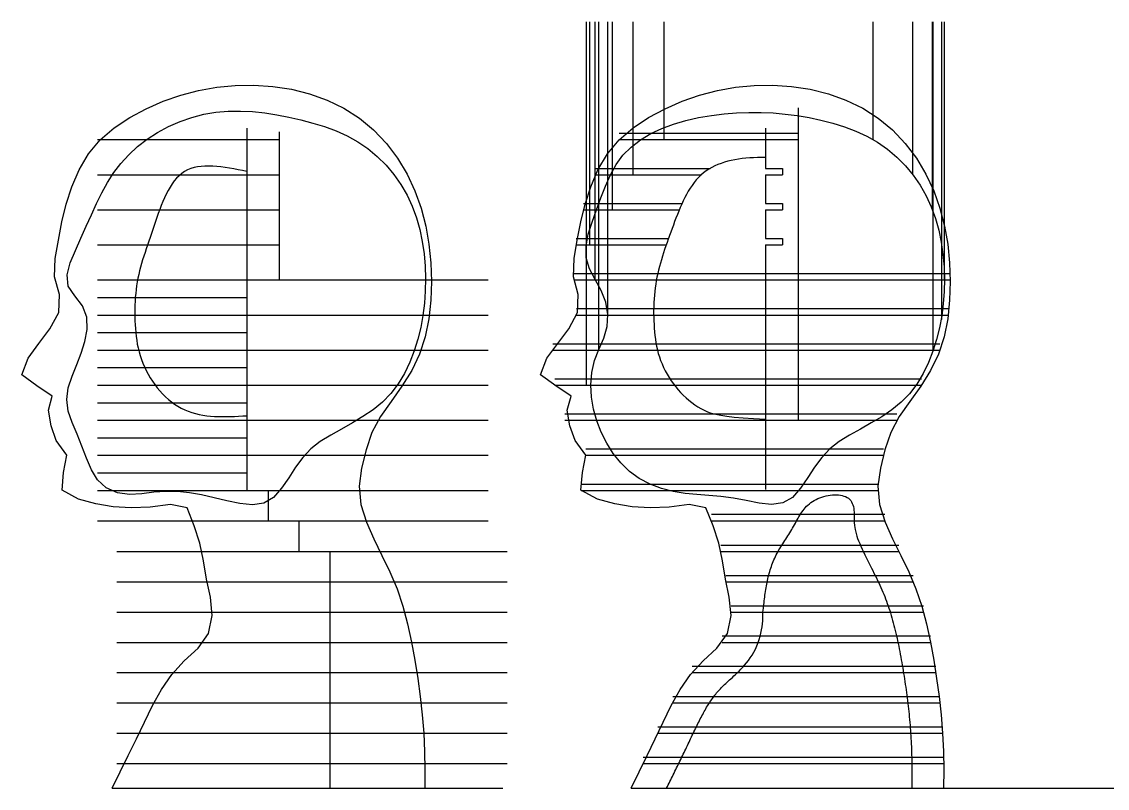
# Model space of a CAD drawing. Extents: x -1557 to 1557, y -795 to 795.
# Drawn here: x -1557 to -877, y -795 to -314 of the extents above; entities that cross this region are included whole.
import ezdxf

# ---------------------------------------------------------------- set-up
doc = ezdxf.new("R2010")
doc.units = 0
doc.header["$MEASUREMENT"] = 0
doc.layers.get('0').update_dxf_attribs({"linetype": 'CONTINUOUS'})

msp = doc.modelspace()

# ---------------------------------------------------------------- linework, layer by layer
for p, q in [((-1203.24, -541.92), (-1203.24, -313.93)), ((-1201.11, -453.92), (-1201.11, -313.93)), ((-1197.72, -475.92), (-1197.72, -313.93)), ((-1195.48, -519.92), (-1195.48, -313.93)), ((-1189.83, -497.92), (-1189.83, -313.93)), ((-1186.92, -431.92), (-1186.92, -313.93)), ((-1173.88, -409.92), (-1173.88, -313.93)), ((-1154.54, -387.92), (-1154.54, -313.93)), ((-1023.51, -387.92), (-1023.51, -313.93)), ((-998.48, -409.92), (-998.48, -313.93)), ((-986.26, -431.92), (-986.26, -313.93)), ((-985.71, -519.92), (-985.71, -313.93)), ((-980.47, -453.92), (-980.47, -313.93)), ((-980.34, -500.78), (-980.34, -313.93)), ((-978.77, -475.92), (-978.77, -313.93)), ((-1434.91, -354.98), (-1423.32, -353.85)), ((-1423.32, -353.85), (-1411.61, -353.67)), ((-1411.61, -353.67), (-1399.85, -354.48)), ((-1109.63, -354.98), (-1098.03, -353.85)), ((-1098.03, -353.85), (-1086.32, -353.67)), ((-1086.32, -353.67), (-1074.57, -354.48)), ((-1468.52, -363.82), (-1457.56, -359.99)), ((-1457.56, -359.99), (-1446.34, -357.03)), ((-1446.34, -357.03), (-1434.91, -354.98)), ((-1399.85, -354.48), (-1388.19, -356.3)), ((-1388.19, -356.3), (-1376.77, -359.16)), ((-1376.77, -359.16), (-1365.75, -363.12)), ((-1143.24, -363.82), (-1132.27, -359.99)), ((-1132.27, -359.99), (-1121.05, -357.03)), ((-1121.05, -357.03), (-1109.63, -354.98)), ((-1074.57, -354.48), (-1062.9, -356.3)), ((-1062.9, -356.3), (-1051.49, -359.16)), ((-1051.49, -359.16), (-1040.47, -363.12)), ((-1479.2, -368.5), (-1468.52, -363.82)), ((-1365.75, -363.12), (-1355.28, -368.19)), ((-1153.91, -368.5), (-1143.24, -363.82)), ((-1040.47, -363.12), (-1030, -368.19)), ((-1499.23, -380.46), (-1489.51, -374.02)), ((-1489.51, -374.02), (-1479.2, -368.5)), ((-1457.97, -376.53), (-1450.57, -373.96)), ((-1450.57, -373.96), (-1443.03, -372.01)), ((-1443.03, -372.01), (-1435.43, -370.73)), ((-1435.43, -370.73), (-1427.81, -370.07)), ((-1427.81, -370.07), (-1420.17, -369.97)), ((-1420.17, -369.97), (-1412.53, -370.36)), ((-1412.53, -370.36), (-1404.9, -371.18)), ((-1404.9, -371.18), (-1397.28, -372.37)), ((-1397.28, -372.37), (-1389.69, -373.84)), ((-1389.69, -373.84), (-1382.15, -375.55)), ((-1355.28, -368.19), (-1345.52, -374.42)), ((-1173.95, -380.46), (-1164.23, -374.02)), ((-1164.23, -374.02), (-1153.91, -368.5)), ((-1140.79, -375.88), (-1132.88, -374.1)), ((-1132.88, -374.1), (-1124.87, -372.75)), ((-1124.87, -372.75), (-1116.89, -371.77)), ((-1116.89, -371.77), (-1109.02, -371.14)), ((-1109.02, -371.14), (-1101.27, -370.84)), ((-1101.27, -370.84), (-1093.62, -370.86)), ((-1093.62, -370.86), (-1086.06, -371.19)), ((-1086.06, -371.19), (-1078.55, -371.85)), ((-1078.55, -371.85), (-1071.08, -372.81)), ((-1071.08, -372.81), (-1063.64, -374.08)), ((-1070.47, -367.93), (-1070.47, -383.92)), ((-1063.64, -374.08), (-1056.2, -375.65)), ((-1030, -368.19), (-1020.24, -374.42)), ((-1507.97, -388), (-1499.23, -380.46)), ((-1472.06, -383.39), (-1465.16, -379.69)), ((-1465.16, -379.69), (-1457.97, -376.53)), ((-1416.12, -380.78), (-1416.12, -407.83)), ((-1382.15, -375.55), (-1374.67, -377.5)), ((-1374.67, -377.5), (-1367.32, -379.76)), ((-1367.32, -379.76), (-1360.15, -382.42)), ((-1345.52, -374.42), (-1336.6, -381.82)), ((-1182.69, -388), (-1173.95, -380.46)), ((-1162.9, -384.15), (-1155.91, -380.86)), ((-1155.91, -380.86), (-1148.51, -378.12)), ((-1148.51, -378.12), (-1140.79, -375.88)), ((-1090.84, -380.78), (-1090.84, -399.12)), ((-1056.2, -375.65), (-1048.79, -377.54)), ((-1048.79, -377.54), (-1041.48, -379.83)), ((-1041.48, -379.83), (-1034.33, -382.56)), ((-1020.24, -374.42), (-1011.32, -381.82)), ((-1509.77, -387.92), (-1395.75, -387.92)), ((-1484.63, -392.26), (-1478.57, -387.59)), ((-1478.57, -387.59), (-1472.06, -383.39)), ((-1395.75, -383.08), (-1395.75, -387.92)), ((-1395.75, -387.92), (-1395.75, -409.92)), ((-1360.15, -382.42), (-1353.21, -385.55)), ((-1353.21, -385.55), (-1346.56, -389.24)), ((-1336.6, -381.82), (-1328.61, -390.26)), ((-1182.62, -383.92), (-1070.47, -383.92)), ((-1182.62, -387.92), (-1154.54, -387.92)), ((-1169.37, -388.03), (-1162.9, -384.15)), ((-1154.54, -387.92), (-1070.47, -387.92)), ((-1070.47, -383.92), (-1070.47, -387.92)), ((-1070.47, -387.92), (-1070.47, -563.92)), ((-1034.33, -382.56), (-1027.4, -385.78)), ((-1027.4, -385.78), (-1020.76, -389.56)), ((-1011.32, -381.82), (-1003.33, -390.26)), ((-1515.35, -396.8), (-1507.97, -388)), ((-1490.15, -397.34), (-1484.63, -392.26)), ((-1346.56, -389.24), (-1340.24, -393.55)), ((-1340.24, -393.55), (-1334.32, -398.45)), ((-1328.61, -390.26), (-1321.59, -399.57)), ((-1190.07, -396.8), (-1182.69, -388)), ((-1180.27, -397.73), (-1175.19, -392.54)), ((-1175.19, -392.54), (-1169.37, -388.03)), ((-1020.76, -389.56), (-1014.48, -393.94)), ((-1014.48, -393.94), (-1008.6, -398.88)), ((-1003.33, -390.26), (-996.31, -399.57)), ((-1521.23, -406.76), (-1515.35, -396.8)), ((-1495.06, -402.8), (-1490.15, -397.34)), ((-1334.32, -398.45), (-1328.84, -403.88)), ((-1321.59, -399.57), (-1315.6, -409.55)), ((-1195.95, -406.76), (-1190.07, -396.8)), ((-1184.55, -403.6), (-1180.27, -397.73)), ((-1114.59, -401.5), (-1116.72, -402.1)), ((-1112.41, -400.97), (-1114.59, -401.5)), ((-1110.18, -400.52), (-1112.41, -400.97)), ((-1107.89, -400.13), (-1110.18, -400.52)), ((-1105.57, -399.82), (-1107.89, -400.13)), ((-1103.2, -399.57), (-1105.57, -399.82)), ((-1100.79, -399.37), (-1103.2, -399.57)), ((-1098.35, -399.23), (-1100.79, -399.37)), ((-1095.87, -399.15), (-1098.35, -399.23)), ((-1093.37, -399.11), (-1095.87, -399.15)), ((-1090.84, -399.12), (-1093.37, -399.11)), ((-1090.84, -399.12), (-1090.84, -405.92)), ((-1008.6, -398.88), (-1003.17, -404.32)), ((-996.31, -399.57), (-990.31, -409.55)), ((-1525.82, -417.42), (-1521.23, -406.76)), ((-1499.44, -408.61), (-1495.06, -402.8)), ((-1455.14, -407.92), (-1456.91, -409.12)), ((-1453.26, -406.92), (-1455.14, -407.92)), ((-1451.28, -406.11), (-1453.26, -406.92)), ((-1449.19, -405.48), (-1451.28, -406.11)), ((-1447.01, -405.01), (-1449.19, -405.48)), ((-1444.74, -404.7), (-1447.01, -405.01)), ((-1442.39, -404.54), (-1444.74, -404.7)), ((-1439.97, -404.5), (-1442.39, -404.54)), ((-1437.48, -404.58), (-1439.97, -404.5)), ((-1434.94, -404.76), (-1437.48, -404.58)), ((-1432.34, -405.03), (-1434.94, -404.76)), ((-1429.71, -405.38), (-1432.34, -405.03)), ((-1427.03, -405.79), (-1429.71, -405.38)), ((-1424.33, -406.26), (-1427.03, -405.79)), ((-1421.61, -406.76), (-1424.33, -406.26)), ((-1418.87, -407.29), (-1421.61, -406.76)), ((-1416.12, -407.83), (-1418.87, -407.29)), ((-1416.12, -407.83), (-1416.12, -486.92)), ((-1328.84, -403.88), (-1323.87, -409.78)), ((-1200.53, -417.42), (-1195.95, -406.76)), ((-1197.46, -405.92), (-1125.59, -405.92)), ((-1188.15, -410.08), (-1184.55, -403.6)), ((-1128.15, -407.57), (-1129.81, -408.83)), ((-1126.42, -406.42), (-1128.15, -407.57)), ((-1124.62, -405.37), (-1126.42, -406.42)), ((-1122.74, -404.42), (-1124.62, -405.37)), ((-1120.8, -403.56), (-1122.74, -404.42)), ((-1118.79, -402.79), (-1120.8, -403.56)), ((-1116.72, -402.1), (-1118.79, -402.79)), ((-1090.84, -405.92), (-1080.34, -405.92)), ((-1080.34, -405.92), (-1080.34, -409.92)), ((-1003.17, -404.32), (-998.26, -410.22)), ((-1509.77, -409.92), (-1395.75, -409.92)), ((-1506.98, -421.22), (-1503.38, -414.76)), ((-1503.38, -414.76), (-1499.44, -408.61)), ((-1461.59, -413.81), (-1462.97, -415.69)), ((-1460.13, -412.09), (-1461.59, -413.81)), ((-1458.57, -410.52), (-1460.13, -412.09)), ((-1456.91, -409.12), (-1458.57, -410.52)), ((-1395.75, -409.92), (-1395.75, -431.92)), ((-1323.87, -409.78), (-1319.45, -416.09)), ((-1315.6, -409.55), (-1310.68, -420.04)), ((-1197.46, -409.92), (-1173.88, -409.92)), ((-1191.28, -417.03), (-1188.15, -410.08)), ((-1173.88, -409.92), (-1131.08, -409.92)), ((-1135.64, -414.86), (-1136.92, -416.6)), ((-1134.29, -413.21), (-1135.64, -414.86)), ((-1132.87, -411.65), (-1134.29, -413.21)), ((-1131.38, -410.19), (-1132.87, -411.65)), ((-1129.81, -408.83), (-1131.38, -410.19)), ((-1090.84, -409.92), (-1080.34, -409.92)), ((-1090.84, -409.92), (-1090.84, -427.92)), ((-998.26, -410.22), (-993.9, -416.52)), ((-990.31, -409.55), (-985.4, -420.04)), ((-1529.32, -428.37), (-1525.82, -417.42)), ((-1510.35, -427.96), (-1506.98, -421.22)), ((-1465.48, -419.82), (-1466.63, -422.05)), ((-1464.26, -417.7), (-1465.48, -419.82)), ((-1462.97, -415.69), (-1464.26, -417.7)), ((-1319.45, -416.09), (-1315.63, -422.75)), ((-1310.68, -420.04), (-1306.82, -430.92)), ((-1204.04, -428.37), (-1200.53, -417.42)), ((-1194.13, -424.35), (-1191.28, -417.03)), ((-1139.3, -420.29), (-1140.41, -422.23)), ((-1138.14, -418.41), (-1139.3, -420.29)), ((-1136.92, -416.6), (-1138.14, -418.41)), ((-993.9, -416.52), (-990.14, -423.17)), ((-985.4, -420.04), (-981.54, -430.92)), ((-1532.03, -439.52), (-1529.32, -428.37)), ((-1513.58, -434.98), (-1510.35, -427.96)), ((-1468.76, -426.76), (-1469.75, -429.21)), ((-1467.72, -424.37), (-1468.76, -426.76)), ((-1466.63, -422.05), (-1467.72, -424.37)), ((-1315.63, -422.75), (-1312.42, -429.71)), ((-1206.75, -439.52), (-1204.04, -428.37)), ((-1204.98, -427.92), (-1143.26, -427.92)), ((-1196.91, -431.9), (-1194.13, -424.35)), ((-1143.46, -428.38), (-1144.4, -430.51)), ((-1142.49, -426.28), (-1143.46, -428.38)), ((-1141.47, -424.23), (-1142.49, -426.28)), ((-1140.41, -422.23), (-1141.47, -424.23)), ((-1090.84, -427.92), (-1080.34, -427.92)), ((-1080.34, -427.92), (-1080.34, -431.92)), ((-990.14, -423.17), (-986.97, -430.11)), ((-1516.79, -442.26), (-1513.58, -434.98)), ((-1509.77, -431.92), (-1395.75, -431.92)), ((-1471.61, -434.23), (-1472.49, -436.77)), ((-1470.7, -431.7), (-1471.61, -434.23)), ((-1469.75, -429.21), (-1470.7, -431.7)), ((-1395.75, -431.92), (-1395.75, -453.92)), ((-1312.42, -429.71), (-1309.78, -436.91)), ((-1306.82, -430.92), (-1303.94, -442.11)), ((-1204.98, -431.92), (-1186.92, -431.92)), ((-1199.68, -439.57), (-1196.91, -431.9)), ((-1186.92, -431.92), (-1145, -431.92)), ((-1146.19, -434.85), (-1147.04, -437.06)), ((-1145.31, -432.67), (-1146.19, -434.85)), ((-1144.4, -430.51), (-1145.31, -432.67)), ((-1090.84, -431.92), (-1080.34, -431.92)), ((-1090.84, -431.92), (-1090.84, -449.92)), ((-986.97, -430.11), (-984.37, -437.31)), ((-981.54, -430.92), (-978.66, -442.11)), ((-1534.25, -450.87), (-1532.03, -439.52)), ((-1520.08, -449.76), (-1516.79, -442.26)), ((-1474.2, -441.85), (-1475.04, -444.36)), ((-1473.35, -439.32), (-1474.2, -441.85)), ((-1472.49, -436.77), (-1473.35, -439.32)), ((-1309.78, -436.91), (-1307.68, -444.33)), ((-1303.94, -442.11), (-1301.97, -453.55)), ((-1208.97, -450.87), (-1206.75, -439.52)), ((-1202.04, -447.23), (-1199.68, -439.57)), ((-1148.69, -441.48), (-1149.5, -443.7)), ((-1147.87, -439.27), (-1148.69, -441.48)), ((-1147.04, -437.06), (-1147.87, -439.27)), ((-984.37, -437.31), (-982.3, -444.72)), ((-978.66, -442.11), (-976.69, -453.55)), ((-1475.88, -446.83), (-1476.71, -449.25)), ((-1475.04, -444.36), (-1475.88, -446.83)), ((-1307.68, -444.33), (-1306.08, -451.9)), ((-1203.43, -454.76), (-1202.04, -447.23)), ((-1151.09, -448.09), (-1151.75, -449.92)), ((-1150.29, -445.9), (-1151.09, -448.09)), ((-1149.5, -443.7), (-1150.29, -445.9)), ((-982.3, -444.72), (-980.74, -452.28)), ((-1536.22, -462.42), (-1534.25, -450.87)), ((-1523.53, -457.46), (-1520.08, -449.76)), ((-1509.77, -453.92), (-1395.75, -453.92)), ((-1478.36, -454), (-1479.16, -456.33)), ((-1477.54, -451.64), (-1478.36, -454)), ((-1476.71, -449.25), (-1477.54, -451.64)), ((-1395.75, -453.92), (-1395.75, -475.92)), ((-1306.08, -451.9), (-1304.97, -459.59)), ((-1301.97, -453.55), (-1300.82, -465.16)), ((-1210.94, -462.42), (-1208.97, -450.87)), ((-1209.52, -449.92), (-1151.75, -449.92)), ((-1209.52, -453.92), (-1201.11, -453.92)), ((-1203.31, -462.02), (-1203.43, -454.76)), ((-1201.11, -453.92), (-1153.17, -453.92)), ((-1153.4, -454.6), (-1154.14, -456.76)), ((-1152.64, -452.44), (-1153.4, -454.6)), ((-1151.87, -450.27), (-1152.64, -452.44)), ((-1151.75, -449.92), (-1151.87, -450.27)), ((-1090.84, -449.92), (-1080.34, -449.92)), ((-1090.84, -453.92), (-1080.34, -453.92)), ((-1090.84, -453.92), (-1090.84, -563.2)), ((-1080.34, -449.92), (-1080.34, -453.92)), ((-980.74, -452.28), (-979.65, -459.95)), ((-976.69, -453.55), (-975.54, -465.16)), ((-1536.66, -473.95), (-1536.22, -462.42)), ((-1526.85, -465.26), (-1523.53, -457.46)), ((-1480.69, -460.95), (-1481.41, -463.24)), ((-1479.93, -458.65), (-1480.69, -460.95)), ((-1479.16, -456.33), (-1479.93, -458.65)), ((-1304.97, -459.59), (-1304.31, -467.34)), ((-1211.38, -473.95), (-1210.94, -462.42)), ((-1201.21, -468.92), (-1203.31, -462.02)), ((-1155.55, -461.07), (-1156.22, -463.23)), ((-1154.86, -458.91), (-1155.55, -461.07)), ((-1154.14, -456.76), (-1154.86, -458.91)), ((-979.65, -459.95), (-979.01, -467.68)), ((-1528.8, -472.81), (-1526.85, -465.26)), ((-1482.74, -467.82), (-1483.34, -470.12)), ((-1482.09, -465.53), (-1482.74, -467.82)), ((-1481.41, -463.24), (-1482.09, -465.53)), ((-1304.31, -467.34), (-1304.06, -475.11)), ((-1300.82, -465.16), (-1300.42, -476.89)), ((-1197.66, -475.61), (-1201.21, -468.92)), ((-1157.44, -467.56), (-1158, -469.74)), ((-1156.85, -465.39), (-1157.44, -467.56)), ((-1156.22, -463.23), (-1156.85, -465.39)), ((-979.01, -467.68), (-978.78, -475.44)), ((-975.54, -465.16), (-975.13, -476.89)), ((-1533.61, -485.14), (-1536.66, -473.95)), ((-1528.02, -479.73), (-1528.8, -472.81)), ((-1509.77, -475.92), (-1395.75, -475.92)), ((-1484.39, -474.77), (-1484.82, -477.13)), ((-1483.89, -472.44), (-1484.39, -474.77)), ((-1483.34, -470.12), (-1483.89, -472.44)), ((-1395.75, -475.92), (-1264.88, -475.92)), ((-1304.06, -475.11), (-1304.2, -482.85)), ((-1208.33, -485.14), (-1211.38, -473.95)), ((-1211.08, -471.92), (-975.14, -471.92)), ((-1211.08, -475.92), (-1197.72, -475.92)), ((-1197.72, -475.92), (-978.77, -475.92)), ((-1193.9, -482.45), (-1197.66, -475.61)), ((-1159.4, -476.37), (-1159.77, -478.61)), ((-1158.98, -474.14), (-1159.4, -476.37)), ((-1158.51, -471.94), (-1158.98, -474.14)), ((-1158, -469.74), (-1158.51, -471.94)), ((-978.78, -475.44), (-978.93, -483.16)), ((-978.77, -475.92), (-975.14, -475.92)), ((-1523.95, -485.9), (-1528.02, -479.73)), ((-1485.53, -481.92), (-1485.79, -484.34)), ((-1485.2, -479.52), (-1485.53, -481.92)), ((-1484.82, -477.13), (-1485.2, -479.52)), ((-1304.2, -482.85), (-1304.72, -490.53)), ((-1300.42, -476.89), (-1300.74, -488.64)), ((-1191.12, -489.78), (-1193.9, -482.45)), ((-1160.36, -483.14), (-1160.59, -485.42)), ((-1160.09, -480.87), (-1160.36, -483.14)), ((-1159.77, -478.61), (-1160.09, -480.87)), ((-978.93, -483.16), (-979.47, -490.82)), ((-975.13, -476.89), (-975.46, -488.64)), ((-1534.05, -496.4), (-1533.61, -485.14)), ((-1519.09, -492.1), (-1523.95, -485.9)), ((-1509.77, -486.92), (-1416.12, -486.92)), ((-1486.16, -489.23), (-1486.27, -491.69)), ((-1486, -486.78), (-1486.16, -489.23)), ((-1485.79, -484.34), (-1486, -486.78)), ((-1416.12, -486.92), (-1416.12, -508.92)), ((-1300.74, -488.64), (-1301.95, -500.26)), ((-1208.77, -496.4), (-1208.33, -485.14)), ((-1189.86, -497.49), (-1191.12, -489.78)), ((-1160.9, -490.01), (-1160.99, -492.32)), ((-1160.77, -487.71), (-1160.9, -490.01)), ((-1160.59, -485.42), (-1160.77, -487.71)), ((-975.46, -488.64), (-976.67, -500.26)), ((-1539.56, -506.57), (-1534.05, -496.4)), ((-1516.39, -499.22), (-1519.09, -492.1)), ((-1486.33, -494.16), (-1486.34, -496.63)), ((-1486.34, -496.63), (-1486.3, -499.1)), ((-1486.27, -491.69), (-1486.33, -494.16)), ((-1304.72, -490.53), (-1305.66, -498.14)), ((-1214.28, -506.57), (-1208.77, -496.4)), ((-1209.37, -493.92), (-976.34, -493.92)), ((-1160.99, -492.32), (-1161.04, -494.62)), ((-1161.04, -494.62), (-1161.04, -496.93)), ((-979.47, -490.82), (-980.41, -498.4)), ((-1516.23, -506.99), (-1516.39, -499.22)), ((-1509.77, -497.92), (-1264.88, -497.92)), ((-1486.3, -499.1), (-1486.22, -501.56)), ((-1486.22, -501.56), (-1486.09, -504.02)), ((-1305.66, -498.14), (-1307.02, -505.66)), ((-1301.95, -500.26), (-1304.23, -511.59)), ((-1209.37, -497.92), (-1189.83, -497.92)), ((-1190.21, -505.19), (-1189.86, -497.49)), ((-1189.83, -497.92), (-976.34, -497.92)), ((-1161.04, -496.93), (-1161.01, -499.24)), ((-1161.01, -499.24), (-1160.93, -501.55)), ((-1160.93, -501.55), (-1160.82, -503.85)), ((-980.41, -498.4), (-981.79, -505.9)), ((-976.67, -500.26), (-978.95, -511.59)), ((-1546.42, -515.87), (-1539.56, -506.57)), ((-1517.59, -514.6), (-1516.23, -506.99)), ((-1509.77, -508.92), (-1416.12, -508.92)), ((-1486.09, -504.02), (-1485.92, -506.47)), ((-1485.92, -506.47), (-1485.72, -508.91)), ((-1485.72, -508.91), (-1485.46, -511.34)), ((-1416.12, -508.92), (-1416.12, -530.92)), ((-1307.02, -505.66), (-1308.84, -513.08)), ((-1221.14, -515.87), (-1214.28, -506.57)), ((-1192.24, -512.51), (-1190.21, -505.19)), ((-1160.82, -503.85), (-1160.67, -506.15)), ((-1160.67, -506.15), (-1160.48, -508.44)), ((-1160.48, -508.44), (-1160.25, -510.72)), ((-981.79, -505.9), (-983.62, -513.29)), ((-1553.23, -524.99), (-1546.42, -515.87)), ((-1519.86, -521.84), (-1517.59, -514.6)), ((-1485.46, -511.34), (-1485.15, -513.75)), ((-1485.15, -513.75), (-1484.76, -516.16)), ((-1484.76, -516.16), (-1484.28, -518.56)), ((-1308.84, -513.08), (-1311.15, -520.38)), ((-1304.23, -511.59), (-1307.79, -522.49)), ((-1227.95, -524.99), (-1221.14, -515.87)), ((-1224.18, -515.92), (-981.53, -515.92)), ((-1195.4, -519.44), (-1192.24, -512.51)), ((-1160.25, -510.72), (-1159.97, -512.99)), ((-1159.97, -512.99), (-1159.64, -515.26)), ((-1159.64, -515.26), (-1159.22, -517.51)), ((-983.62, -513.29), (-985.93, -520.57)), ((-978.95, -511.59), (-982.51, -522.49)), ((-1522.71, -528.99), (-1519.86, -521.84)), ((-1509.77, -519.92), (-1264.88, -519.92)), ((-1484.28, -518.56), (-1483.7, -520.96)), ((-1483.7, -520.96), (-1483.01, -523.36)), ((-1483.01, -523.36), (-1482.21, -525.74)), ((-1311.15, -520.38), (-1313.96, -527.55)), ((-1307.79, -522.49), (-1312.75, -532.8)), ((-1224.18, -519.92), (-1195.48, -519.92)), ((-1198.21, -526.52), (-1195.4, -519.44)), ((-1195.48, -519.92), (-985.71, -519.92)), ((-1159.22, -517.51), (-1158.73, -519.76)), ((-1158.73, -519.76), (-1158.13, -522)), ((-1158.13, -522), (-1157.44, -524.22)), ((-985.93, -520.57), (-988.74, -527.71)), ((-982.51, -522.49), (-987.47, -532.8)), ((-985.71, -519.92), (-981.53, -519.92)), ((-1557.23, -535.37), (-1553.23, -524.99)), ((-1525.69, -536.27), (-1522.71, -528.99)), ((-1482.21, -525.74), (-1481.3, -528.11)), ((-1481.3, -528.11), (-1480.29, -530.45)), ((-1480.29, -530.45), (-1479.18, -532.76)), ((-1313.96, -527.55), (-1317.3, -534.51)), ((-1231.95, -535.37), (-1227.95, -524.99)), ((-1199.86, -533.98), (-1198.21, -526.52)), ((-1157.44, -524.22), (-1156.65, -526.44)), ((-1156.65, -526.44), (-1155.77, -528.63)), ((-1155.77, -528.63), (-1154.8, -530.79)), ((-1154.8, -530.79), (-1153.74, -532.93)), ((-988.74, -527.71), (-992.1, -534.64)), ((-1547.74, -542.25), (-1557.23, -535.37)), ((-1528.06, -543.62), (-1525.69, -536.27)), ((-1509.77, -530.92), (-1416.12, -530.92)), ((-1479.18, -532.76), (-1477.98, -535.03)), ((-1477.98, -535.03), (-1476.68, -537.25)), ((-1476.68, -537.25), (-1475.29, -539.41)), ((-1416.12, -530.92), (-1416.12, -552.92)), ((-1317.3, -534.51), (-1321.24, -541.11)), ((-1312.75, -532.8), (-1318.86, -542.61)), ((-1222.46, -542.25), (-1231.95, -535.37)), ((-1200.44, -541.66), (-1199.86, -533.98)), ((-1153.74, -532.93), (-1152.59, -535.02)), ((-1152.59, -535.02), (-1151.37, -537.08)), ((-1151.37, -537.08), (-1150.06, -539.09)), ((-992.1, -534.64), (-996.03, -541.22)), ((-987.47, -532.8), (-993.58, -542.61)), ((-1538.05, -548.91), (-1547.74, -542.25)), ((-1529, -550.93), (-1528.06, -543.62)), ((-1509.77, -541.92), (-1264.88, -541.92)), ((-1475.29, -539.41), (-1473.81, -541.52)), ((-1473.81, -541.52), (-1472.25, -543.55)), ((-1472.25, -543.55), (-1470.62, -545.5)), ((-1321.24, -541.11), (-1325.82, -547.19)), ((-1318.86, -542.61), (-1325.64, -552.07)), ((-1223.09, -537.92), (-993.11, -537.92)), ((-1223.09, -541.92), (-1203.24, -541.92)), ((-1212.77, -548.91), (-1222.46, -542.25)), ((-1203.24, -541.92), (-993.11, -541.92)), ((-1200.03, -549.37), (-1200.44, -541.66)), ((-1150.06, -539.09), (-1148.68, -541.04)), ((-1148.68, -541.04), (-1147.23, -542.94)), ((-1147.23, -542.94), (-1145.71, -544.78)), ((-996.03, -541.22), (-1000.61, -547.27)), ((-993.58, -542.61), (-1000.36, -552.07)), ((-1540.5, -557.51), (-1538.05, -548.91)), ((-1528.01, -558.14), (-1529, -550.93)), ((-1470.62, -545.5), (-1468.9, -547.37)), ((-1468.9, -547.37), (-1467.12, -549.14)), ((-1467.12, -549.14), (-1465.26, -550.82)), ((-1465.26, -550.82), (-1463.34, -552.38)), ((-1325.82, -547.19), (-1331.08, -552.6)), ((-1215.22, -557.51), (-1212.77, -548.91)), ((-1198.75, -556.93), (-1200.03, -549.37)), ((-1145.71, -544.78), (-1144.12, -546.55)), ((-1144.12, -546.55), (-1142.47, -548.24)), ((-1142.47, -548.24), (-1140.76, -549.86)), ((-1140.76, -549.86), (-1138.99, -551.4)), ((-1000.61, -547.27), (-1005.86, -552.66)), ((-1538.81, -567.46), (-1540.5, -557.51)), ((-1509.77, -552.92), (-1416.12, -552.92)), ((-1463.34, -552.38), (-1461.36, -553.83)), ((-1461.36, -553.83), (-1459.32, -555.16)), ((-1459.32, -555.16), (-1457.22, -556.35)), ((-1457.22, -556.35), (-1455.07, -557.41)), ((-1455.07, -557.41), (-1452.87, -558.32)), ((-1416.12, -552.92), (-1416.12, -561.07)), ((-1336.94, -557.37), (-1343.27, -561.66)), ((-1331.08, -552.6), (-1336.94, -557.37)), ((-1325.64, -552.07), (-1332.33, -561.53)), ((-1213.53, -567.46), (-1215.22, -557.51)), ((-1196.68, -564.28), (-1198.75, -556.93)), ((-1138.99, -551.4), (-1137.16, -552.84)), ((-1137.16, -552.84), (-1135.28, -554.19)), ((-1135.28, -554.19), (-1133.36, -555.45)), ((-1133.36, -555.45), (-1131.39, -556.6)), ((-1131.39, -556.6), (-1129.37, -557.64)), ((-1129.37, -557.64), (-1127.24, -558.57)), ((-1011.71, -557.41), (-1018.02, -561.68)), ((-1005.86, -552.66), (-1011.71, -557.41)), ((-1000.36, -552.07), (-1007.05, -561.53)), ((-1525.59, -565.33), (-1528.01, -558.14)), ((-1509.77, -563.92), (-1264.88, -563.92)), ((-1452.87, -558.32), (-1450.63, -559.1)), ((-1450.63, -559.1), (-1448.34, -559.76)), ((-1448.34, -559.76), (-1446.02, -560.31)), ((-1446.02, -560.31), (-1443.66, -560.74)), ((-1443.66, -560.74), (-1441.26, -561.08)), ((-1441.26, -561.08), (-1438.83, -561.33)), ((-1438.83, -561.33), (-1436.38, -561.5)), ((-1436.38, -561.5), (-1433.9, -561.6)), ((-1433.9, -561.6), (-1431.4, -561.64)), ((-1431.4, -561.64), (-1428.88, -561.63)), ((-1428.88, -561.63), (-1426.35, -561.57)), ((-1426.35, -561.57), (-1423.8, -561.47)), ((-1423.8, -561.47), (-1421.25, -561.35)), ((-1421.25, -561.35), (-1418.69, -561.21)), ((-1418.69, -561.21), (-1416.12, -561.07)), ((-1416.12, -561.07), (-1416.12, -574.92)), ((-1343.27, -561.66), (-1349.9, -565.62)), ((-1332.33, -561.53), (-1337.7, -571.6)), ((-1216.82, -559.92), (-1008.54, -559.92)), ((-1216.82, -563.92), (-1070.47, -563.92)), ((-1193.88, -571.38), (-1196.68, -564.28)), ((-1127.24, -558.57), (-1124.88, -559.41)), ((-1124.88, -559.41), (-1122.15, -560.15)), ((-1122.15, -560.15), (-1118.93, -560.81)), ((-1118.93, -560.81), (-1115.08, -561.4)), ((-1115.08, -561.4), (-1110.48, -561.93)), ((-1110.48, -561.93), (-1104.99, -562.4)), ((-1104.99, -562.4), (-1098.49, -562.82)), ((-1098.49, -562.82), (-1090.84, -563.2)), ((-1090.84, -563.2), (-1090.84, -607.3)), ((-1070.47, -563.92), (-1008.54, -563.92)), ((-1018.02, -561.68), (-1024.64, -565.64)), ((-1007.05, -561.53), (-1012.41, -571.6)), ((-1535.56, -576.68), (-1538.81, -567.46)), ((-1522.5, -572.62), (-1525.59, -565.33)), ((-1356.68, -569.43), (-1363.51, -573.19)), ((-1349.9, -565.62), (-1356.68, -569.43)), ((-1337.7, -571.6), (-1341.3, -582.54)), ((-1210.28, -576.68), (-1213.53, -567.46)), ((-1190.44, -578.22), (-1193.88, -571.38)), ((-1031.4, -569.43), (-1038.21, -573.18)), ((-1024.64, -565.64), (-1031.4, -569.43)), ((-1012.41, -571.6), (-1016.02, -582.54)), ((-1528.87, -585.84), (-1535.56, -576.68)), ((-1519.44, -580.13), (-1522.5, -572.62)), ((-1509.77, -574.92), (-1416.12, -574.92)), ((-1416.12, -574.92), (-1416.12, -596.92)), ((-1370.02, -577.23), (-1375.92, -581.86)), ((-1363.51, -573.19), (-1370.02, -577.23)), ((-1203.59, -585.84), (-1210.28, -576.68)), ((-1186.39, -584.73), (-1190.44, -578.22)), ((-1044.71, -577.21), (-1050.59, -581.82)), ((-1038.21, -573.18), (-1044.71, -577.21)), ((-1516.64, -587.73), (-1519.44, -580.13)), ((-1375.92, -581.86), (-1380.99, -587.3)), ((-1341.3, -582.54), (-1344.11, -593.88)), ((-1203.56, -581.92), (-1016.9, -581.92)), ((-1181.67, -590.72), (-1186.39, -584.73)), ((-1050.59, -581.82), (-1055.66, -587.22)), ((-1016.02, -582.54), (-1018.83, -593.88)), ((-1531, -596.62), (-1528.87, -585.84)), ((-1513.57, -594.95), (-1516.64, -587.73)), ((-1509.77, -585.92), (-1264.88, -585.92)), ((-1380.99, -587.3), (-1385.48, -593.41)), ((-1205.72, -596.62), (-1203.59, -585.84)), ((-1203.56, -585.92), (-1016.9, -585.92)), ((-1176.22, -596.02), (-1181.67, -590.72)), ((-1055.66, -587.22), (-1060.14, -593.31)), ((-1531.92, -607.71), (-1531, -596.62)), ((-1509.63, -601.29), (-1513.57, -594.95)), ((-1509.77, -596.92), (-1416.12, -596.92)), ((-1416.12, -596.92), (-1416.12, -607.3)), ((-1385.48, -593.41), (-1389.78, -599.96)), ((-1344.11, -593.88), (-1345.73, -605.3)), ((-1206.64, -607.71), (-1205.72, -596.62)), ((-1170.03, -600.46), (-1176.22, -596.02)), ((-1060.14, -593.31), (-1064.42, -599.84)), ((-1018.83, -593.88), (-1020.45, -605.3)), ((-1504.24, -606.25), (-1509.63, -601.29)), ((-1389.78, -599.96), (-1394.28, -606.6)), ((-1345.73, -605.3), (-1344.64, -616.66)), ((-1206.44, -603.92), (-1020.48, -603.92)), ((-1163.26, -604.01), (-1170.03, -600.46)), ((-1156.09, -606.69), (-1163.26, -604.01)), ((-1064.42, -599.84), (-1068.9, -606.5)), ((-1020.45, -605.3), (-1019.36, -616.66)), ((-1521.56, -613.32), (-1531.92, -607.71)), ((-1509.77, -607.92), (-1416.12, -607.92)), ((-1497.25, -609.4), (-1504.24, -606.25)), ((-1489.61, -610.57), (-1497.25, -609.4)), ((-1481.97, -610.12), (-1489.61, -610.57)), ((-1474.4, -609.12), (-1481.97, -610.12)), ((-1466.92, -608.55), (-1474.4, -609.12)), ((-1459.49, -608.71), (-1466.92, -608.55)), ((-1452.02, -609.5), (-1459.49, -608.71)), ((-1444.44, -610.8), (-1452.02, -609.5)), ((-1436.65, -612.51), (-1444.44, -610.8)), ((-1428.59, -614.49), (-1436.65, -612.51)), ((-1416.12, -607.3), (-1416.12, -607.92)), ((-1416.12, -607.92), (-1402.56, -607.92)), ((-1399.39, -612.34), (-1405.49, -615.9)), ((-1402.56, -607.92), (-1264.88, -607.92)), ((-1402.56, -626.92), (-1402.56, -607.92)), ((-1394.28, -606.6), (-1399.39, -612.34)), ((-1196.28, -613.32), (-1206.64, -607.71)), ((-1206.44, -607.92), (-1020.48, -607.92)), ((-1148.71, -608.58), (-1156.09, -606.69)), ((-1141.33, -609.8), (-1148.71, -608.58)), ((-1133.94, -610.55), (-1141.33, -609.8)), ((-1126.48, -611.11), (-1133.94, -610.55)), ((-1118.88, -611.76), (-1126.48, -611.11)), ((-1111.08, -612.75), (-1118.88, -611.76)), ((-1073.98, -612.27), (-1080.04, -615.79)), ((-1068.9, -606.5), (-1073.98, -612.27)), ((-1056.83, -612.54), (-1055.56, -612.09)), ((-1055.56, -612.09), (-1054.26, -611.7)), ((-1054.26, -611.7), (-1052.95, -611.37)), ((-1052.95, -611.37), (-1051.62, -611.1)), ((-1051.62, -611.1), (-1050.3, -610.89)), ((-1050.3, -610.89), (-1048.98, -610.75)), ((-1048.98, -610.75), (-1047.68, -610.68)), ((-1047.68, -610.68), (-1046.4, -610.68)), ((-1046.4, -610.68), (-1045.16, -610.75)), ((-1045.16, -610.75), (-1043.96, -610.91)), ((-1043.96, -610.91), (-1042.81, -611.13)), ((-1042.81, -611.13), (-1041.73, -611.44)), ((-1041.73, -611.44), (-1040.71, -611.83)), ((-1040.71, -611.83), (-1039.77, -612.31)), ((-1039.77, -612.31), (-1038.91, -612.87)), ((-1510.74, -616.28), (-1521.56, -613.32)), ((-1499.81, -618.17), (-1510.74, -616.28)), ((-1488.53, -618.95), (-1499.81, -618.17)), ((-1476.65, -618.52), (-1488.53, -618.95)), ((-1463.99, -616.82), (-1476.65, -618.52)), ((-1453.59, -618.94), (-1463.99, -616.82)), ((-1449.08, -630.1), (-1453.59, -618.94)), ((-1420.46, -616.23), (-1428.59, -614.49)), ((-1412.64, -616.96), (-1420.46, -616.23)), ((-1405.49, -615.9), (-1412.64, -616.96)), ((-1344.64, -616.66), (-1341.13, -627.76)), ((-1185.46, -616.28), (-1196.28, -613.32)), ((-1174.53, -618.17), (-1185.46, -616.28)), ((-1163.24, -618.95), (-1174.53, -618.17)), ((-1151.37, -618.52), (-1163.24, -618.95)), ((-1138.71, -616.82), (-1151.37, -618.52)), ((-1128.31, -618.94), (-1138.71, -616.82)), ((-1123.8, -630.1), (-1128.31, -618.94)), ((-1103.02, -614.31), (-1111.08, -612.75)), ((-1094.92, -615.93), (-1103.02, -614.31)), ((-1087.13, -616.73), (-1094.92, -615.93)), ((-1080.04, -615.79), (-1087.13, -616.73)), ((-1066.69, -619.65), (-1065.95, -618.76)), ((-1065.95, -618.76), (-1065.15, -617.91)), ((-1065.15, -617.91), (-1064.32, -617.09)), ((-1064.32, -617.09), (-1063.42, -616.31)), ((-1063.42, -616.31), (-1062.48, -615.56)), ((-1062.48, -615.56), (-1061.47, -614.86)), ((-1061.47, -614.86), (-1060.39, -614.21)), ((-1060.39, -614.21), (-1059.25, -613.6)), ((-1059.25, -613.6), (-1058.06, -613.04)), ((-1058.06, -613.04), (-1056.83, -612.54)), ((-1038.91, -612.87), (-1038.15, -613.53)), ((-1038.15, -613.53), (-1037.5, -614.27)), ((-1037.5, -614.27), (-1036.94, -615.11)), ((-1036.94, -615.11), (-1036.49, -616.03)), ((-1036.49, -616.03), (-1036.12, -617.02)), ((-1036.12, -617.02), (-1035.82, -618.08)), ((-1035.82, -618.08), (-1035.6, -619.2)), ((-1035.6, -619.2), (-1035.44, -620.37)), ((-1019.36, -616.66), (-1015.85, -627.76)), ((-1124.82, -622.92), (-1016.17, -622.92)), ((-1071.08, -626.43), (-1070.51, -625.42)), ((-1070.51, -625.42), (-1069.93, -624.41)), ((-1069.93, -624.41), (-1069.33, -623.42)), ((-1069.33, -623.42), (-1068.72, -622.45)), ((-1068.72, -622.45), (-1068.07, -621.49)), ((-1068.07, -621.49), (-1067.4, -620.56)), ((-1067.4, -620.56), (-1066.69, -619.65)), ((-1035.44, -620.37), (-1035.33, -621.59)), ((-1035.33, -621.59), (-1035.27, -622.84)), ((-1035.27, -622.84), (-1035.23, -624.13)), ((-1035.23, -625.44), (-1035.24, -626.76)), ((-1035.23, -624.13), (-1035.23, -625.44)), ((-1509.77, -626.92), (-1402.56, -626.92)), ((-1445.57, -640.98), (-1449.08, -630.1)), ((-1402.56, -626.92), (-1383.26, -626.92)), ((-1383.26, -626.92), (-1264.88, -626.92)), ((-1383.26, -646.22), (-1383.26, -626.92)), ((-1341.13, -627.76), (-1336.48, -638.39)), ((-1124.82, -626.92), (-1016.17, -626.92)), ((-1120.28, -640.98), (-1123.8, -630.1)), ((-1075.1, -633.51), (-1074.5, -632.52)), ((-1074.5, -632.52), (-1073.91, -631.51)), ((-1073.91, -631.51), (-1073.33, -630.5)), ((-1073.33, -630.5), (-1072.76, -629.48)), ((-1072.76, -629.48), (-1072.2, -628.46)), ((-1072.2, -628.46), (-1071.64, -627.44)), ((-1071.64, -627.44), (-1071.08, -626.43)), ((-1035.24, -626.76), (-1035.26, -628.09)), ((-1035.26, -628.09), (-1035.13, -629.89)), ((-1035.13, -629.89), (-1034.72, -632.38)), ((-1034.72, -632.38), (-1034.18, -634.87)), ((-1015.85, -627.76), (-1011.2, -638.39)), ((-1336.48, -638.39), (-1331.38, -648.74)), ((-1079.47, -640.39), (-1078.84, -639.41)), ((-1078.84, -639.41), (-1078.21, -638.43)), ((-1078.21, -638.43), (-1077.59, -637.45)), ((-1077.59, -637.45), (-1076.96, -636.47)), ((-1076.96, -636.47), (-1076.33, -635.49)), ((-1076.33, -635.49), (-1075.72, -634.51)), ((-1075.72, -634.51), (-1075.1, -633.51)), ((-1034.18, -634.87), (-1033.68, -636.67)), ((-1033.68, -636.67), (-1033.16, -638.09)), ((-1033.16, -638.09), (-1032.55, -639.63)), ((-1032.55, -639.63), (-1031.87, -641.27)), ((-1011.2, -638.39), (-1006.1, -648.74)), ((-1497.7, -646.22), (-1383.26, -646.22)), ((-1443.26, -652.09), (-1445.57, -640.98)), ((-1383.26, -646.22), (-1363.96, -646.22)), ((-1363.96, -646.22), (-1363.96, -794.77)), ((-1363.96, -646.22), (-1252.81, -646.22)), ((-1117.98, -652.09), (-1120.28, -640.98)), ((-1119.02, -642.22), (-1007.36, -642.22)), ((-1119.02, -646.22), (-1007.36, -646.22)), ((-1083.6, -647.3), (-1083.05, -646.3)), ((-1083.05, -646.3), (-1082.48, -645.3)), ((-1082.48, -645.3), (-1081.9, -644.31)), ((-1081.9, -644.31), (-1081.31, -643.33)), ((-1081.31, -643.33), (-1080.7, -642.34)), ((-1080.7, -642.34), (-1080.09, -641.36)), ((-1080.09, -641.36), (-1079.47, -640.39)), ((-1031.87, -641.27), (-1031.12, -642.97)), ((-1031.12, -642.97), (-1030.32, -644.72)), ((-1030.32, -644.72), (-1029.5, -646.48)), ((-1029.5, -646.48), (-1028.66, -648.23)), ((-1441.37, -663.58), (-1443.26, -652.09)), ((-1331.38, -648.74), (-1326.35, -659.06)), ((-1116.09, -663.58), (-1117.98, -652.09)), ((-1086.48, -653.49), (-1086.06, -652.44)), ((-1086.06, -652.44), (-1085.61, -651.39)), ((-1085.61, -651.39), (-1085.14, -650.35)), ((-1085.14, -650.35), (-1084.65, -649.33)), ((-1084.65, -649.33), (-1084.14, -648.31)), ((-1084.14, -648.31), (-1083.6, -647.3)), ((-1028.66, -648.23), (-1027.83, -649.96)), ((-1027.83, -649.96), (-1027, -651.66)), ((-1027, -651.66), (-1026.17, -653.33)), ((-1026.17, -653.33), (-1025.35, -654.97)), ((-1006.1, -648.74), (-1001.06, -659.06)), ((-1326.35, -659.06), (-1321.89, -669.62)), ((-1088.9, -661.1), (-1088.61, -659.99)), ((-1088.61, -659.99), (-1088.3, -658.89)), ((-1088.3, -658.89), (-1087.97, -657.8)), ((-1087.97, -657.8), (-1087.63, -656.71)), ((-1087.63, -656.71), (-1087.26, -655.63)), ((-1087.26, -655.63), (-1086.88, -654.55)), ((-1086.88, -654.55), (-1086.48, -653.49)), ((-1025.35, -654.97), (-1024.54, -656.6)), ((-1024.54, -656.6), (-1023.73, -658.2)), ((-1023.73, -658.2), (-1022.95, -659.77)), ((-1022.95, -659.77), (-1022.17, -661.33)), ((-1001.06, -659.06), (-996.61, -669.62)), ((-1497.7, -665.22), (-1252.81, -665.22)), ((-1438.97, -674.91), (-1441.37, -663.58)), ((-1113.69, -674.91), (-1116.09, -663.58)), ((-1115.76, -661.22), (-998.34, -661.22)), ((-1115.76, -665.22), (-998.34, -665.22)), ((-1090.35, -667.88), (-1090.14, -666.74)), ((-1090.14, -666.74), (-1089.92, -665.6)), ((-1089.92, -665.6), (-1089.69, -664.47)), ((-1089.69, -664.47), (-1089.44, -663.34)), ((-1089.44, -663.34), (-1089.18, -662.22)), ((-1089.18, -662.22), (-1088.9, -661.1)), ((-1022.17, -661.33), (-1021.42, -662.86)), ((-1021.42, -662.86), (-1020.68, -664.37)), ((-1020.68, -664.37), (-1019.96, -665.87)), ((-1019.96, -665.87), (-1019.27, -667.35)), ((-1321.89, -669.62), (-1318.25, -680.52)), ((-1091.42, -674.83), (-1091.26, -673.66)), ((-1091.26, -673.66), (-1091.1, -672.5)), ((-1091.1, -672.5), (-1090.92, -671.34)), ((-1090.92, -671.34), (-1090.74, -670.18)), ((-1090.74, -670.18), (-1090.55, -669.03)), ((-1090.55, -669.03), (-1090.35, -667.88)), ((-1019.27, -667.35), (-1018.6, -668.81)), ((-1018.6, -668.81), (-1017.95, -670.25)), ((-1017.95, -670.25), (-1017.33, -671.67)), ((-1017.33, -671.67), (-1016.74, -673.08)), ((-1016.74, -673.08), (-1016.16, -674.5)), ((-996.61, -669.62), (-992.97, -680.52)), ((-1437.79, -686.34), (-1438.97, -674.91)), ((-1318.25, -680.52), (-1315.29, -691.68)), ((-1112.51, -686.34), (-1113.69, -674.91)), ((-1112.53, -680.22), (-991.91, -680.22)), ((-1092.13, -680.69), (-1091.99, -679.52)), ((-1091.99, -679.52), (-1091.86, -678.34)), ((-1091.86, -678.34), (-1091.72, -677.17)), ((-1091.72, -677.17), (-1091.57, -676)), ((-1091.57, -676), (-1091.42, -674.83)), ((-1016.16, -674.5), (-1015.61, -675.92)), ((-1015.61, -675.92), (-1015.07, -677.37)), ((-1015.07, -677.37), (-1014.54, -678.82)), ((-1014.54, -678.82), (-1014.03, -680.3)), ((-1014.03, -680.3), (-1013.53, -681.78)), ((-992.97, -680.52), (-990.01, -691.68)), ((-1497.7, -684.22), (-1252.81, -684.22)), ((-1440.04, -697.69), (-1437.79, -686.34)), ((-1114.76, -697.69), (-1112.51, -686.34)), ((-1112.53, -684.22), (-1092.52, -684.22)), ((-1092.54, -687.84), (-1092.5, -686.01)), ((-1092.52, -684.22), (-1092.39, -683.05)), ((-1092.5, -686.01), (-1092.52, -684.22)), ((-1092.52, -684.22), (-991.91, -684.22)), ((-1092.39, -683.05), (-1092.26, -681.87)), ((-1092.26, -681.87), (-1092.13, -680.69)), ((-1013.53, -681.78), (-1013.04, -683.28)), ((-1013.04, -683.28), (-1012.57, -684.8)), ((-1012.57, -684.8), (-1012.11, -686.33)), ((-1012.11, -686.33), (-1011.66, -687.88)), ((-1315.29, -691.68), (-1312.84, -703.01)), ((-1093.36, -695.42), (-1093.05, -693.49)), ((-1093.05, -693.49), (-1092.81, -691.58)), ((-1092.81, -691.58), (-1092.64, -689.7)), ((-1092.64, -689.7), (-1092.54, -687.84)), ((-1011.66, -687.88), (-1011.22, -689.43)), ((-1011.22, -689.43), (-1010.8, -691)), ((-1010.8, -691), (-1010.38, -692.59)), ((-1010.38, -692.59), (-1009.98, -694.18)), ((-1009.98, -694.18), (-1009.59, -695.79)), ((-990.01, -691.68), (-987.56, -703.01)), ((-1446.7, -706.89), (-1440.04, -697.69)), ((-1121.42, -706.89), (-1114.76, -697.69)), ((-1118.12, -699.22), (-987.51, -699.22)), ((-1094.82, -701.35), (-1094.24, -699.36)), ((-1094.24, -699.36), (-1093.75, -697.38)), ((-1093.75, -697.38), (-1093.36, -695.42)), ((-1009.59, -695.79), (-1009.21, -697.41)), ((-1009.21, -697.41), (-1008.83, -699.04)), ((-1008.83, -699.04), (-1008.47, -700.68)), ((-1008.47, -700.68), (-1008.11, -702.33)), ((-1497.7, -703.22), (-1252.81, -703.22)), ((-1455.34, -714.86), (-1446.7, -706.89)), ((-1312.84, -703.01), (-1310.73, -714.42)), ((-1130.06, -714.86), (-1121.42, -706.89)), ((-1118.12, -703.22), (-987.51, -703.22)), ((-1098.25, -709.39), (-1097.22, -707.41)), ((-1097.22, -707.41), (-1096.3, -705.38)), ((-1096.3, -705.38), (-1095.5, -703.36)), ((-1095.5, -703.36), (-1094.82, -701.35)), ((-1008.11, -702.33), (-1007.76, -703.99)), ((-1007.76, -703.99), (-1007.42, -705.66)), ((-1007.42, -705.66), (-1007.09, -707.34)), ((-1007.09, -707.34), (-1006.76, -709.03)), ((-987.56, -703.01), (-985.45, -714.42)), ((-1310.73, -714.42), (-1308.9, -725.85)), ((-1102.83, -716.12), (-1101.64, -714.6)), ((-1101.64, -714.6), (-1100.48, -712.98)), ((-1100.48, -712.98), (-1099.34, -711.24)), ((-1099.34, -711.24), (-1098.25, -709.39)), ((-1006.76, -709.03), (-1006.44, -710.73)), ((-1006.44, -710.73), (-1006.12, -712.44)), ((-1006.12, -712.44), (-1005.81, -714.15)), ((-1005.81, -714.15), (-1005.5, -715.87)), ((-985.45, -714.42), (-983.61, -725.85)), ((-1463.15, -723.34), (-1455.34, -714.86)), ((-1137.87, -723.34), (-1130.06, -714.86)), ((-1136.96, -718.22), (-984.17, -718.22)), ((-1108.6, -722.32), (-1107.49, -721.24)), ((-1107.49, -721.24), (-1106.35, -720.08)), ((-1106.35, -720.08), (-1105.19, -718.85)), ((-1105.19, -718.85), (-1104.01, -717.53)), ((-1104.01, -717.53), (-1102.83, -716.12)), ((-1005.5, -715.87), (-1005.2, -717.58)), ((-1005.2, -717.58), (-1004.91, -719.29)), ((-1004.91, -719.29), (-1004.62, -721.01)), ((-1004.62, -721.01), (-1004.34, -722.72)), ((-1497.7, -722.22), (-1252.81, -722.22)), ((-1469.67, -732.75), (-1463.15, -723.34)), ((-1308.9, -725.85), (-1307.34, -737.29)), ((-1144.39, -732.75), (-1137.87, -723.34)), ((-1136.96, -722.22), (-984.17, -722.22)), ((-1115.16, -728.31), (-1114.39, -727.6)), ((-1114.39, -727.6), (-1113.55, -726.84)), ((-1113.55, -726.84), (-1112.65, -726.04)), ((-1112.65, -726.04), (-1111.71, -725.19)), ((-1111.71, -725.19), (-1110.71, -724.29)), ((-1110.71, -724.29), (-1109.68, -723.33)), ((-1109.68, -723.33), (-1108.6, -722.32)), ((-1004.34, -722.72), (-1004.07, -724.43)), ((-1004.07, -724.43), (-1003.8, -726.14)), ((-1003.8, -726.14), (-1003.54, -727.85)), ((-1003.54, -727.85), (-1003.28, -729.56)), ((-983.61, -725.85), (-982.06, -737.29)), ((-1475.24, -742.87), (-1469.67, -732.75)), ((-1149.96, -742.87), (-1144.39, -732.75)), ((-1122.11, -735.65), (-1121.55, -734.97)), ((-1121.55, -734.97), (-1120.98, -734.29)), ((-1120.98, -734.29), (-1120.4, -733.62)), ((-1120.4, -733.62), (-1119.8, -732.95)), ((-1119.8, -732.95), (-1119.18, -732.28)), ((-1119.18, -732.28), (-1118.55, -731.62)), ((-1118.55, -731.62), (-1117.91, -730.95)), ((-1117.91, -730.95), (-1117.25, -730.29)), ((-1117.25, -730.29), (-1116.57, -729.63)), ((-1116.57, -729.63), (-1115.88, -728.98)), ((-1115.88, -728.98), (-1115.16, -728.31)), ((-1003.28, -729.56), (-1003.03, -731.27)), ((-1003.03, -731.27), (-1002.79, -732.98)), ((-1002.79, -732.98), (-1002.56, -734.69)), ((-1002.56, -734.69), (-1002.33, -736.39)), ((-1497.7, -741.22), (-1252.81, -741.22)), ((-1307.34, -737.29), (-1306.09, -748.75)), ((-1149.11, -737.22), (-981.59, -737.22)), ((-1149.11, -741.22), (-981.59, -741.22)), ((-1126.8, -742.32), (-1126.29, -741.51)), ((-1126.29, -741.51), (-1125.78, -740.72)), ((-1125.78, -740.72), (-1125.27, -739.95)), ((-1125.27, -739.95), (-1124.75, -739.19)), ((-1124.75, -739.19), (-1124.23, -738.45)), ((-1124.23, -738.45), (-1123.71, -737.73)), ((-1123.71, -737.73), (-1123.18, -737.03)), ((-1123.18, -737.03), (-1122.65, -736.33)), ((-1122.65, -736.33), (-1122.11, -735.65)), ((-1002.33, -736.39), (-1002.11, -738.1)), ((-1002.11, -738.1), (-1001.9, -739.8)), ((-1001.9, -739.8), (-1001.69, -741.51)), ((-1001.69, -741.51), (-1001.5, -743.21)), ((-982.06, -737.29), (-980.81, -748.75)), ((-1480.33, -753.31), (-1475.24, -742.87)), ((-1155.05, -753.31), (-1149.96, -742.87)), ((-1130.79, -749.34), (-1130.3, -748.41)), ((-1130.3, -748.41), (-1129.8, -747.5)), ((-1129.8, -747.5), (-1129.3, -746.59)), ((-1129.3, -746.59), (-1128.81, -745.71)), ((-1128.81, -745.71), (-1128.31, -744.84)), ((-1128.31, -744.84), (-1127.81, -743.98)), ((-1127.81, -743.98), (-1127.3, -743.14)), ((-1127.3, -743.14), (-1126.8, -742.32)), ((-1001.5, -743.21), (-1001.31, -744.91)), ((-1001.31, -744.91), (-1001.12, -746.61)), ((-1001.12, -746.61), (-1000.95, -748.31)), ((-1000.95, -748.31), (-1000.78, -750.01)), ((-1485.35, -763.74), (-1480.33, -753.31)), ((-1306.09, -748.75), (-1305.17, -760.23)), ((-1160.07, -763.74), (-1155.05, -753.31)), ((-1134.26, -756.23), (-1133.76, -755.21)), ((-1133.76, -755.21), (-1133.26, -754.2)), ((-1133.26, -754.2), (-1132.77, -753.2)), ((-1132.77, -753.2), (-1132.27, -752.22)), ((-1132.27, -752.22), (-1131.78, -751.25)), ((-1131.78, -751.25), (-1131.28, -750.29)), ((-1131.28, -750.29), (-1130.79, -749.34)), ((-1000.78, -750.01), (-1000.62, -751.71)), ((-1000.62, -751.71), (-1000.47, -753.41)), ((-1000.47, -753.41), (-1000.32, -755.11)), ((-1000.32, -755.11), (-1000.19, -756.81)), ((-980.81, -748.75), (-979.89, -760.22)), ((-1497.7, -760.22), (-1252.81, -760.22)), ((-1305.17, -760.23), (-1304.62, -771.72)), ((-1158.37, -756.22), (-979.89, -756.22)), ((-1158.37, -760.22), (-979.89, -760.22)), ((-1137.32, -762.58), (-1136.8, -761.5)), ((-1136.8, -761.5), (-1136.28, -760.43)), ((-1136.28, -760.43), (-1135.77, -759.36)), ((-1135.77, -759.36), (-1135.27, -758.31)), ((-1135.27, -758.31), (-1134.76, -757.26)), ((-1134.76, -757.26), (-1134.26, -756.23)), ((-1000.19, -756.81), (-1000.06, -758.5)), ((-1000.06, -758.5), (-999.94, -760.2)), ((-999.94, -760.2), (-999.83, -761.9)), ((-999.83, -761.9), (-999.72, -763.59)), ((-979.89, -760.22), (-979.89, -760.23)), ((-979.89, -760.23), (-979.34, -771.72)), ((-1490.39, -774.12), (-1485.35, -763.74)), ((-1165.11, -774.12), (-1160.07, -763.74)), ((-1140.44, -769.08), (-1139.92, -768)), ((-1139.92, -768), (-1139.4, -766.91)), ((-1139.4, -766.91), (-1138.88, -765.83)), ((-1138.88, -765.83), (-1138.36, -764.75)), ((-1138.36, -764.75), (-1137.84, -763.67)), ((-1137.84, -763.67), (-1137.32, -762.58)), ((-999.72, -763.59), (-999.63, -765.28)), ((-999.63, -765.28), (-999.54, -766.98)), ((-999.54, -766.98), (-999.47, -768.67)), ((-999.47, -768.67), (-999.4, -770.36)), ((-1495.44, -784.45), (-1490.39, -774.12)), ((-1304.62, -771.72), (-1304.44, -783.24)), ((-1170.16, -784.45), (-1165.11, -774.12)), ((-1167.6, -775.22), (-979.18, -775.22)), ((-1144.08, -776.61), (-1143.56, -775.54)), ((-1143.56, -775.54), (-1143.04, -774.46)), ((-1143.04, -774.46), (-1142.52, -773.39)), ((-1142.52, -773.39), (-1142, -772.31)), ((-1142, -772.31), (-1141.48, -771.23)), ((-1141.48, -771.23), (-1140.96, -770.15)), ((-1140.96, -770.15), (-1140.44, -769.08)), ((-999.4, -770.36), (-999.34, -772.05)), ((-999.34, -772.05), (-999.29, -773.75)), ((-999.29, -773.75), (-999.24, -775.44)), ((-999.24, -775.44), (-999.21, -777.13)), ((-979.34, -771.72), (-979.16, -783.24)), ((-1497.7, -779.22), (-1252.81, -779.22)), ((-1167.6, -779.22), (-979.18, -779.22)), ((-1147.21, -783.04), (-1146.69, -781.97)), ((-1146.69, -781.97), (-1146.17, -780.9)), ((-1146.17, -780.9), (-1145.65, -779.83)), ((-1145.65, -779.83), (-1145.12, -778.76)), ((-1145.12, -778.76), (-1144.6, -777.68)), ((-1144.6, -777.68), (-1144.08, -776.61)), ((-999.21, -777.13), (-999.18, -778.83)), ((-999.18, -778.83), (-999.17, -780.53)), ((-999.17, -780.53), (-999.16, -782.25)), ((-999.16, -782.25), (-999.15, -783.98)), ((-1500.49, -794.77), (-1495.44, -784.45)), ((-1304.44, -783.24), (-1304.5, -794.77)), ((-1175.21, -794.77), (-1170.16, -784.45)), ((-1150.86, -790.51), (-1150.34, -789.44)), ((-1150.34, -789.44), (-1149.81, -788.38)), ((-1149.81, -788.38), (-1149.29, -787.31)), ((-1149.29, -787.31), (-1148.77, -786.24)), ((-1148.77, -786.24), (-1148.25, -785.18)), ((-1148.25, -785.18), (-1147.73, -784.11)), ((-1147.73, -784.11), (-1147.21, -783.04)), ((-999.17, -789.24), (-999.19, -791.01)), ((-999.16, -787.47), (-999.17, -789.24)), ((-999.15, -783.98), (-999.16, -785.72)), ((-999.16, -785.72), (-999.16, -787.47)), ((-979.16, -783.24), (-979.22, -794.77)), ((-1500.49, -794.77), (-1363.96, -794.77)), ((-1363.96, -794.77), (-1304.5, -794.77)), ((-1304.5, -794.77), (-1255.6, -794.77)), ((-1175.21, -794.77), (-1152.94, -794.77)), ((-1152.94, -794.77), (-1152.42, -793.7)), ((-1152.94, -794.77), (-979.22, -794.77)), ((-1152.42, -793.7), (-1151.9, -792.64)), ((-1151.9, -792.64), (-1151.38, -791.58)), ((-1151.38, -791.58), (-1150.86, -790.51)), ((-999.2, -792.79), (-999.22, -794.59)), ((-999.19, -791.01), (-999.2, -792.79)), ((-979.22, -794.77), (-859.09, -794.77))]:
    msp.add_line(p, q)

doc.saveas('drawing.dxf')
